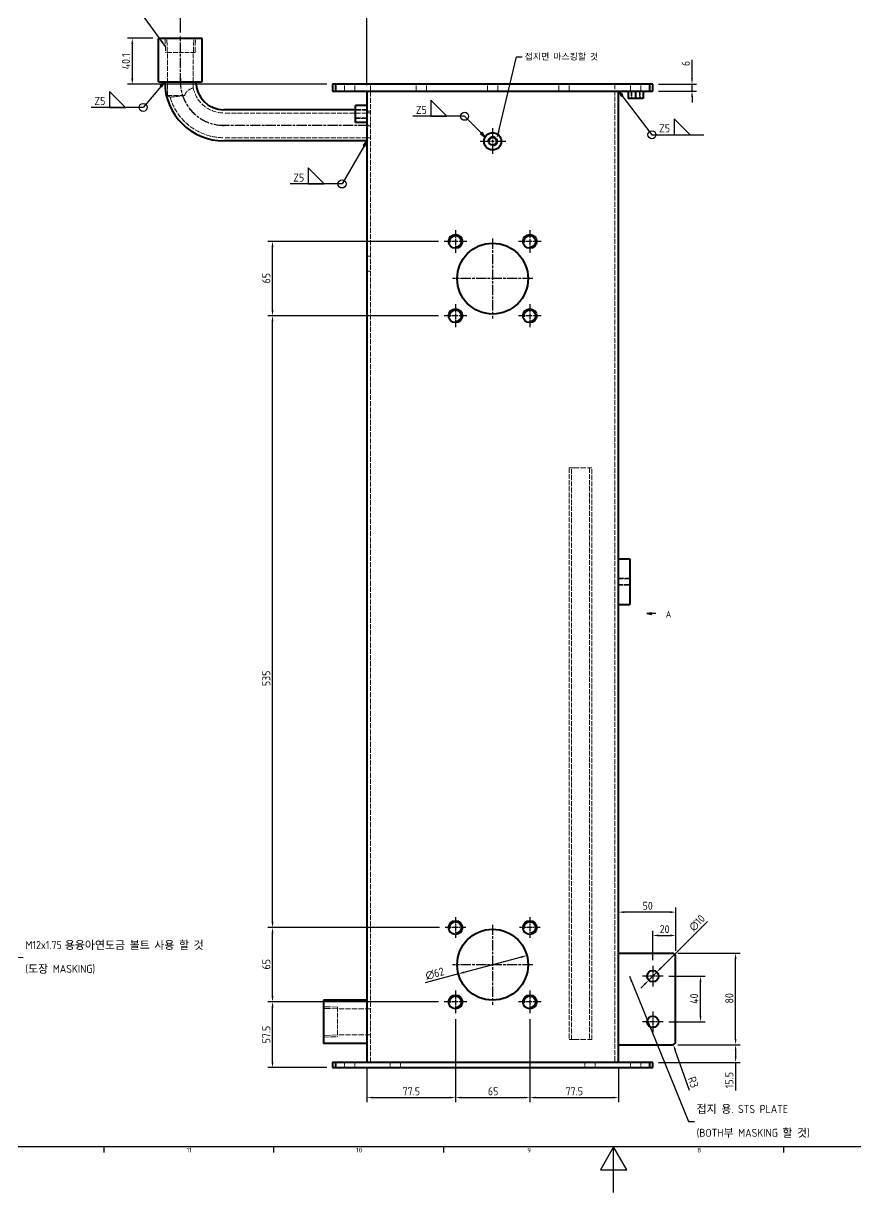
# Model space of a CAD drawing. Header units: millimetres. Extents: x 0 to 2378, y 0 to 1682.
# Drawn here: x 673 to 1401, y 0 to 1022 of the extents above; entities that cross this region are included whole.
import ezdxf

# ---------------------------------------------------------------- set-up
doc = ezdxf.new("R2010")
doc.units = ezdxf.units.MM
doc.header["$LTSCALE"] = 2
doc.linetypes.add('CHAIN', pattern=[0.3543, 0.2362, -0.0295, 0.0591, -0.0295])
doc.linetypes.add('DASHED', pattern=[0.2067, 0.1654, -0.0413])
doc.layers.get('0').update_dxf_attribs({"color": 3, "lineweight": 25})
for name, color, linetype, lineweight in [('가려진 것(ISO)', 2, 'DASHED', 18), ('가시적인 것(ISO)', 3, 'Continuous', 40), ('가시적인 좁은 것(ISO)', 3, 'Continuous', 35), ('경계(ISO)', 7, 'Continuous', 25), ('기호(ISO)', 5, 'Continuous', 25), ('단면선(ISO)', 7, 'CHAIN', 25), ('중심 표식(ISO)', 1, 'Continuous', 25), ('중심선(ISO)', 1, 'Continuous', 25), ('치수(ISO)', 2, 'Continuous', 25)]:
    doc.layers.add(name, color=color, linetype=linetype, lineweight=lineweight)
doc.styles.add('문자 텍스트_M2B', font='isocp.shx')
doc.styles.add('문자 텍스트_PSTEK_POSCO', font='isocp.shx')
doc.styles.add('치수 텍스트_PSTEK_POSCO', font='isocp.shx')
doc.dimstyles.new('치수_PSTEK_POSCO', dxfattribs={"dimscale": 2, "dimtxt": 3.5, "dimasz": 2.5, "dimexe": 2, "dimexo": 2.5, "dimgap": 1, "dimtad": 1, "dimrnd": 1e-08, "dimdsep": 46, "dimtxsty": '치수 텍스트_PSTEK_POSCO', "dimcen": 0.09, "dimdle": 10, "dimclrd": 7, "dimclre": 7, "dimclrt": 2, "dimadec": 1, "dimazin": 2, "dimtfac": 1, "dimtmove": 0, "dimatfit": 3, "dimfxl": 0, "dimtolj": 1, "dimlwd": -1, "dimlwe": -1, "dimarcsym": 0})
doc.dimstyles.new('치수_PSTEK_POSCO$7', dxfattribs={"dimscale": 2, "dimtxt": 3.5, "dimasz": 2.5, "dimexe": 2, "dimexo": 2.5, "dimgap": 1, "dimtad": 1, "dimrnd": 1e-08, "dimdsep": 46, "dimtxsty": '치수 텍스트_PSTEK_POSCO', "dimcen": 0.09, "dimdle": 10, "dimclrd": 7, "dimclre": 7, "dimclrt": 2, "dimadec": 1, "dimazin": 2, "dimtfac": 1, "dimtmove": 0, "dimatfit": 3, "dimfxl": 0, "dimtolj": 1, "dimlwd": -1, "dimlwe": -1, "dimarcsym": 0})

# ---------------------------------------------------------------- blocks, each defined once
blk = doc.blocks.new('경계 Default Border')
at = {"layer": '경계(ISO)'}
for p, q in [((371.56, 20), (371.56, 17.6)), ((445.88, 20), (445.88, 17.6)), ((520.19, 20), (520.19, 17.6)), ((668.81, 20), (668.81, 17.6))]:
    blk.add_line(p, q, dxfattribs=at)
at = {"layer": '경계(ISO)', "flags": 128}
for points in [[(20, 20), (20, 821), (1169, 821), (1169, 20), (20, 20)], [(594.5, 0), (594.5, 20), (588.73, 10), (600.27, 10), (594.5, 20)]]:
    blk.add_lwpolyline(points, dxfattribs=at)
at = {"layer": '경계(ISO)', "color": 2, "char_height": 2, "attachment_point": 7, "style": '문자 텍스트_PSTEK_POSCO'}
for s, insert in [('11', (407.82, 17.6)), ('10', (481.91, 17.58)), ('9', (556.77, 17.58)), ('8', (631.09, 17.58))]:
    blk.add_mtext(s, dxfattribs=dict(at, insert=insert))
blk = doc.blocks.new('2dTransSection0')
at = {"layer": '단면선(ISO)', "linetype": 'Continuous'}
for p, q in [((611.02, 253.57), (609.02, 253.17)), ((611.02, 253.17), (609.02, 253.17)), ((609.02, 253.17), (611.02, 252.77)), ((611.02, 252.77), (611.02, 253.57)), ((613.02, 253.17), (611.02, 253.17))]:
    blk.add_line(p, q, dxfattribs=at)
at = {"layer": '단면선(ISO)', "linetype": 'Continuous', "flags": 128}
blk.add_lwpolyline([(611.02, 253.57), (609.02, 253.17), (611.02, 252.77), (611.02, 253.57)], dxfattribs=at)
at = {"layer": '단면선(ISO)'}
blk.add_solid([(611.02, 253.57), (609.02, 253.17), (611.02, 252.77), (611.02, 253.57)], dxfattribs=at)
at = {"layer": '단면선(ISO)', "insert": (617.3, 251.31), "char_height": 3, "attachment_point": 7, "style": '문자 텍스트_M2B'}
blk.add_mtext('A', dxfattribs=at)
blk = doc.blocks.new('*D37')
at = {"layer": 'Defpoints', "color": 0, "transparency": 16777216}
for p in [(973.3, 1051.8), (810.2, 1009.4), (973.3, 963.3)]:
    blk.add_point(p, dxfattribs=at)
at = {"layer": '치수(ISO)', "color": 7, "transparency": 16777216}
for p, q in [((810.2, 1014.4), (810.2, 1055.8)), ((973.3, 968.3), (973.3, 1055.8)), ((815.2, 1051.8), (968.3, 1051.8))]:
    blk.add_line(p, q, dxfattribs=at)
for points in [[(815.2, 1052.6), (815.2, 1050.9), (810.2, 1051.8)], [(968.3, 1052.6), (968.3, 1050.9), (973.3, 1051.8)]]:
    blk.add_solid(points, dxfattribs=at)
at = {"layer": '치수(ISO)', "color": 2, "transparency": 16777216, "insert": (883.3, 1057.3), "char_height": 7, "attachment_point": 4, "style": '치수 텍스트_PSTEK_POSCO'}
blk.add_mtext('\\A1;163.1', dxfattribs=at)
blk = doc.blocks.new('*D38')
at = {"layer": 'Defpoints', "color": 0, "transparency": 16777216}
for p in [(791.2, 1009.4), (768.1, 969.3), (943.3, 969.3)]:
    blk.add_point(p, dxfattribs=at)
at = {"layer": '치수(ISO)', "color": 7, "transparency": 16777216}
for p, q in [((786.2, 1009.4), (764.1, 1009.4)), ((768.1, 1004.4), (768.1, 974.3)), ((938.3, 969.3), (764.1, 969.3))]:
    blk.add_line(p, q, dxfattribs=at)
for points in [[(767.3, 1004.4), (769, 1004.4), (768.1, 1009.4)], [(767.3, 974.3), (769, 974.3), (768.1, 969.3)]]:
    blk.add_solid(points, dxfattribs=at)
at = {"layer": '치수(ISO)', "color": 2, "transparency": 16777216, "insert": (762.6, 982.3), "char_height": 7, "attachment_point": 4, "rotation": 90, "style": '치수 텍스트_PSTEK_POSCO'}
blk.add_mtext('\\A1;40.1', dxfattribs=at)
blk = doc.blocks.new('*D50')
at = {"layer": 'Defpoints', "color": 0, "transparency": 16777216}
for p in [(890.8, 166.8), (1040.8, 166.8), (943.3, 109.3)]:
    blk.add_point(p, dxfattribs=at)
at = {"layer": '치수(ISO)', "color": 7, "transparency": 16777216}
for p, q in [((1035.8, 166.8), (886.8, 166.8)), ((890.8, 114.3), (890.8, 161.8)), ((938.3, 109.3), (886.8, 109.3))]:
    blk.add_line(p, q, dxfattribs=at)
for points in [[(889.9, 161.8), (891.6, 161.8), (890.8, 166.8)], [(889.9, 114.3), (891.6, 114.3), (890.8, 109.3)]]:
    blk.add_solid(points, dxfattribs=at)
at = {"layer": '치수(ISO)', "color": 2, "transparency": 16777216, "insert": (885.3, 130.5), "char_height": 7, "attachment_point": 4, "rotation": 90, "style": '치수 텍스트_PSTEK_POSCO'}
blk.add_mtext('\\A1;57.5', dxfattribs=at)
blk = doc.blocks.new('*D51')
at = {"layer": 'Defpoints', "color": 0, "transparency": 16777216}
for p in [(890.8, 231.8), (1041.8, 231.8), (1040.8, 166.8)]:
    blk.add_point(p, dxfattribs=at)
at = {"layer": '치수(ISO)', "color": 7, "transparency": 16777216}
for p, q in [((1036.8, 231.8), (886.8, 231.8)), ((890.8, 171.8), (890.8, 226.8)), ((1035.8, 166.8), (886.8, 166.8))]:
    blk.add_line(p, q, dxfattribs=at)
for points in [[(889.9, 226.8), (891.6, 226.8), (890.8, 231.8)], [(889.9, 171.8), (891.6, 171.8), (890.8, 166.8)]]:
    blk.add_solid(points, dxfattribs=at)
at = {"layer": '치수(ISO)', "color": 2, "transparency": 16777216, "insert": (885.3, 195.1), "char_height": 7, "attachment_point": 4, "rotation": 90, "style": '치수 텍스트_PSTEK_POSCO'}
blk.add_mtext('\\A1;65', dxfattribs=at)
blk = doc.blocks.new('*D52')
at = {"layer": 'Defpoints', "color": 0, "transparency": 16777216}
for p in [(890.8, 766.8), (1040.8, 766.8), (1041.8, 231.8)]:
    blk.add_point(p, dxfattribs=at)
at = {"layer": '치수(ISO)', "color": 7, "transparency": 16777216}
for p, q in [((1035.8, 766.8), (886.8, 766.8)), ((890.8, 236.8), (890.8, 761.8)), ((1036.8, 231.8), (886.8, 231.8))]:
    blk.add_line(p, q, dxfattribs=at)
for points in [[(889.9, 761.8), (891.6, 761.8), (890.8, 766.8)], [(889.9, 236.8), (891.6, 236.8), (890.8, 231.8)]]:
    blk.add_solid(points, dxfattribs=at)
at = {"layer": '치수(ISO)', "color": 2, "transparency": 16777216, "insert": (885.3, 442.9), "char_height": 7, "attachment_point": 4, "rotation": 90, "style": '치수 텍스트_PSTEK_POSCO'}
blk.add_mtext('\\A1;535', dxfattribs=at)
blk = doc.blocks.new('*D53')
at = {"layer": 'Defpoints', "color": 0, "transparency": 16777216}
for p in [(890.8, 831.8), (1040.8, 831.8), (1040.8, 766.8)]:
    blk.add_point(p, dxfattribs=at)
at = {"layer": '치수(ISO)', "color": 7, "transparency": 16777216}
for p, q in [((1035.8, 831.8), (886.8, 831.8)), ((890.8, 771.8), (890.8, 826.8)), ((1035.8, 766.8), (886.8, 766.8))]:
    blk.add_line(p, q, dxfattribs=at)
for points in [[(889.9, 826.8), (891.6, 826.8), (890.8, 831.8)], [(889.9, 771.8), (891.6, 771.8), (890.8, 766.8)]]:
    blk.add_solid(points, dxfattribs=at)
at = {"layer": '치수(ISO)', "color": 2, "transparency": 16777216, "insert": (885.3, 795.1), "char_height": 7, "attachment_point": 4, "rotation": 90, "style": '치수 텍스트_PSTEK_POSCO'}
blk.add_mtext('\\A1;65', dxfattribs=at)
blk = doc.blocks.new('*D54')
at = {"layer": 'Defpoints', "color": 0, "transparency": 16777216}
for p in [(1050.8, 156.8), (1115.8, 156.8), (1115.8, 83.1)]:
    blk.add_point(p, dxfattribs=at)
at = {"layer": '치수(ISO)', "color": 7, "transparency": 16777216}
for p, q in [((1050.8, 151.8), (1050.8, 79.1)), ((1115.8, 151.8), (1115.8, 79.1)), ((1055.8, 83.1), (1110.8, 83.1))]:
    blk.add_line(p, q, dxfattribs=at)
for points in [[(1055.8, 83.9), (1055.8, 82.3), (1050.8, 83.1)], [(1110.8, 83.9), (1110.8, 82.3), (1115.8, 83.1)]]:
    blk.add_solid(points, dxfattribs=at)
at = {"layer": '치수(ISO)', "color": 2, "transparency": 16777216, "insert": (1079.1, 88.6), "char_height": 7, "attachment_point": 4, "style": '치수 텍스트_PSTEK_POSCO'}
blk.add_mtext('\\A1;65', dxfattribs=at)
blk = doc.blocks.new('*D55')
at = {"layer": 'Defpoints', "color": 0, "transparency": 16777216}
for p in [(1050.8, 156.8), (973.3, 113.8), (1050.8, 83.1)]:
    blk.add_point(p, dxfattribs=at)
at = {"layer": '치수(ISO)', "color": 7, "transparency": 16777216}
for p, q in [((1050.8, 151.8), (1050.8, 79.1)), ((973.3, 108.8), (973.3, 79.1)), ((978.3, 83.1), (1045.8, 83.1))]:
    blk.add_line(p, q, dxfattribs=at)
for points in [[(978.3, 83.9), (978.3, 82.3), (973.3, 83.1)], [(1045.8, 83.9), (1045.8, 82.3), (1050.8, 83.1)]]:
    blk.add_solid(points, dxfattribs=at)
at = {"layer": '치수(ISO)', "color": 2, "transparency": 16777216, "insert": (1004.5, 88.6), "char_height": 7, "attachment_point": 4, "style": '치수 텍스트_PSTEK_POSCO'}
blk.add_mtext('\\A1;77.5', dxfattribs=at)
blk = doc.blocks.new('*D56')
at = {"layer": 'Defpoints', "color": 0, "transparency": 16777216}
for p in [(1115.8, 156.8), (1193.3, 113.8), (1193.3, 83.1)]:
    blk.add_point(p, dxfattribs=at)
at = {"layer": '치수(ISO)', "color": 7, "transparency": 16777216}
for p, q in [((1115.8, 151.8), (1115.8, 79.1)), ((1193.3, 108.8), (1193.3, 79.1)), ((1120.8, 83.1), (1188.3, 83.1))]:
    blk.add_line(p, q, dxfattribs=at)
for points in [[(1120.8, 83.9), (1120.8, 82.3), (1115.8, 83.1)], [(1188.3, 83.9), (1188.3, 82.3), (1193.3, 83.1)]]:
    blk.add_solid(points, dxfattribs=at)
at = {"layer": '치수(ISO)', "color": 2, "transparency": 16777216, "insert": (1147, 88.6), "char_height": 7, "attachment_point": 4, "style": '치수 텍스트_PSTEK_POSCO'}
blk.add_mtext('\\A1;77.5', dxfattribs=at)
blk = doc.blocks.new('*D57')
at = {"layer": 'Defpoints', "color": 0, "transparency": 16777216}
for p in [(1113.2, 207.3), (1053.3, 191.3)]:
    blk.add_point(p, dxfattribs=at)
at = {"layer": '치수(ISO)', "color": 7, "transparency": 16777216}
for p, q in [((1108.4, 206), (1058.2, 192.6)), ((1053.3, 191.3), (1024.2, 183.5))]:
    blk.add_line(p, q, dxfattribs=at)
for points in [[(1108.2, 206.8), (1108.6, 205.2), (1113.2, 207.3)], [(1057.9, 193.4), (1058.4, 191.8), (1053.3, 191.3)]]:
    blk.add_solid(points, dxfattribs=at)
at = {"layer": '치수(ISO)', "color": 2, "transparency": 16777216, "insert": (1024.7, 189.3), "char_height": 7, "attachment_point": 4, "rotation": 15, "style": '치수 텍스트_PSTEK_POSCO'}
blk.add_mtext('\\A1;∅62', dxfattribs=at)
blk = doc.blocks.new('*D58')
at = {"layer": 'Defpoints', "color": 0, "transparency": 16777216}
for p in [(1240.3, 209.3), (1295.7, 209.3), (1240.3, 129.3)]:
    blk.add_point(p, dxfattribs=at)
at = {"layer": '치수(ISO)', "color": 7, "transparency": 16777216}
for p, q in [((1245.3, 209.3), (1299.7, 209.3)), ((1295.7, 134.3), (1295.7, 204.3)), ((1245.3, 129.3), (1299.7, 129.3))]:
    blk.add_line(p, q, dxfattribs=at)
for points in [[(1294.9, 204.3), (1296.5, 204.3), (1295.7, 209.3)], [(1294.9, 134.3), (1296.5, 134.3), (1295.7, 129.3)]]:
    blk.add_solid(points, dxfattribs=at)
at = {"layer": '치수(ISO)', "color": 2, "transparency": 16777216, "insert": (1290.2, 165.4), "char_height": 7, "attachment_point": 4, "rotation": 90, "style": '치수 텍스트_PSTEK_POSCO'}
blk.add_mtext('\\A1;80', dxfattribs=at)
blk = doc.blocks.new('*D59')
at = {"layer": 'Defpoints', "color": 0, "transparency": 16777216}
for p in [(1232.3, 189.3), (1265, 189.3), (1232.3, 149.3)]:
    blk.add_point(p, dxfattribs=at)
at = {"layer": '치수(ISO)', "color": 7, "transparency": 16777216}
for p, q in [((1237.3, 189.3), (1269, 189.3)), ((1265, 154.3), (1265, 184.3)), ((1237.3, 149.3), (1269, 149.3))]:
    blk.add_line(p, q, dxfattribs=at)
for points in [[(1264.2, 184.3), (1265.8, 184.3), (1265, 189.3)], [(1264.2, 154.3), (1265.8, 154.3), (1265, 149.3)]]:
    blk.add_solid(points, dxfattribs=at)
at = {"layer": '치수(ISO)', "color": 2, "transparency": 16777216, "insert": (1259.5, 165.1), "char_height": 7, "attachment_point": 4, "rotation": 90, "style": '치수 텍스트_PSTEK_POSCO'}
blk.add_mtext('\\A1;40', dxfattribs=at)
blk = doc.blocks.new('*D60')
at = {"layer": 'Defpoints', "color": 0, "transparency": 16777216}
for p in [(1243.3, 224.9), (1243.3, 206.3), (1223.3, 198.3)]:
    blk.add_point(p, dxfattribs=at)
at = {"layer": '치수(ISO)', "color": 7, "transparency": 16777216}
for p, q in [((1223.3, 203.3), (1223.3, 228.9)), ((1243.3, 211.3), (1243.3, 228.9)), ((1228.3, 224.9), (1238.3, 224.9))]:
    blk.add_line(p, q, dxfattribs=at)
for points in [[(1228.3, 225.7), (1228.3, 224), (1223.3, 224.9)], [(1238.3, 225.7), (1238.3, 224), (1243.3, 224.9)]]:
    blk.add_solid(points, dxfattribs=at)
at = {"layer": '치수(ISO)', "color": 2, "transparency": 16777216, "insert": (1229.3, 230.4), "char_height": 7, "attachment_point": 4, "style": '치수 텍스트_PSTEK_POSCO'}
blk.add_mtext('\\A1;20', dxfattribs=at)
blk = doc.blocks.new('*D61')
at = {"layer": 'Defpoints', "color": 0, "transparency": 16777216}
for p in [(1193.3, 262.8), (1193.3, 245.3), (1243.3, 206.3)]:
    blk.add_point(p, dxfattribs=at)
at = {"layer": '치수(ISO)', "color": 7, "transparency": 16777216}
for p, q in [((1243.3, 211.3), (1243.3, 249.3)), ((1238.3, 245.3), (1198.3, 245.3))]:
    blk.add_line(p, q, dxfattribs=at)
for points in [[(1198.3, 246.1), (1198.3, 244.4), (1193.3, 245.3)], [(1238.3, 246.1), (1238.3, 244.4), (1243.3, 245.3)]]:
    blk.add_solid(points, dxfattribs=at)
at = {"layer": '치수(ISO)', "color": 2, "transparency": 16777216, "insert": (1214.4, 250.8), "char_height": 7, "attachment_point": 4, "style": '치수 텍스트_PSTEK_POSCO'}
blk.add_mtext('\\A1;50', dxfattribs=at)
blk = doc.blocks.new('*D62')
at = {"layer": 'Defpoints', "color": 0, "transparency": 16777216}
for p in [(1219.7, 185.7), (1226.8, 192.8)]:
    blk.add_point(p, dxfattribs=at)
at = {"layer": '치수(ISO)', "color": 7, "transparency": 16777216}
for p, q in [((1230.3, 196.4), (1271, 237)), ((1219.7, 185.7), (1226.8, 192.8)), ((1216.2, 182.2), (1212.7, 178.7))]:
    blk.add_line(p, q, dxfattribs=at)
for points in [[(1229.7, 196.9), (1230.9, 195.8), (1226.8, 192.8)], [(1215.6, 182.8), (1216.8, 181.6), (1219.7, 185.7)]]:
    blk.add_solid(points, dxfattribs=at)
at = {"layer": '치수(ISO)', "color": 2, "transparency": 16777216, "insert": (1256.7, 230.5), "char_height": 7, "attachment_point": 4, "rotation": 45, "style": '치수 텍스트_PSTEK_POSCO'}
blk.add_mtext('\\A1;∅10', dxfattribs=at)
blk = doc.blocks.new('*D63')
at = {"layer": 'Defpoints', "color": 0, "transparency": 16777216}
for p in [(1240.3, 132.3), (1241.3, 129.5)]:
    blk.add_point(p, dxfattribs=at)
at = {"layer": '치수(ISO)', "color": 7, "transparency": 16777216}
blk.add_line((1255.4, 89.2), (1242.9, 124.7), dxfattribs=at)
blk.add_solid([(1243.7, 125), (1242.1, 124.5), (1241.3, 129.5)], dxfattribs=at)
at = {"layer": '치수(ISO)', "color": 2, "transparency": 16777216, "insert": (1257.1, 101.1), "char_height": 7, "attachment_point": 4, "rotation": 289.3926, "style": '치수 텍스트_PSTEK_POSCO'}
blk.add_mtext('\\A1;R3', dxfattribs=at)
blk = doc.blocks.new('*D64')
at = {"layer": 'Defpoints', "color": 0, "transparency": 16777216}
for p in [(1240.3, 129.3), (1295.7, 129.3), (1223.3, 113.8)]:
    blk.add_point(p, dxfattribs=at)
at = {"layer": '치수(ISO)', "color": 7, "transparency": 16777216}
for p, q in [((1245.3, 129.3), (1299.7, 129.3)), ((1295.7, 124.3), (1295.7, 118.8)), ((1228.3, 113.8), (1299.7, 113.8)), ((1295.7, 113.8), (1295.7, 89.3))]:
    blk.add_line(p, q, dxfattribs=at)
for points in [[(1294.9, 124.3), (1296.5, 124.3), (1295.7, 129.3)], [(1294.9, 118.8), (1296.5, 118.8), (1295.7, 113.8)]]:
    blk.add_solid(points, dxfattribs=at)
at = {"layer": '치수(ISO)', "color": 2, "transparency": 16777216, "insert": (1290.2, 91.3), "char_height": 7, "attachment_point": 4, "rotation": 90, "style": '치수 텍스트_PSTEK_POSCO'}
blk.add_mtext('\\A1;15.5', dxfattribs=at)
blk = doc.blocks.new('*D83')
at = {"layer": 'Defpoints', "color": 0, "transparency": 16777216}
for p in [(1223.3, 969.3), (1223.3, 963.3), (1257.6, 969.3)]:
    blk.add_point(p, dxfattribs=at)
at = {"layer": '치수(ISO)', "color": 7, "transparency": 16777216}
for p, q in [((1257.6, 974.3), (1257.6, 990.7)), ((1228.3, 969.3), (1261.6, 969.3)), ((1228.3, 963.3), (1261.6, 963.3)), ((1257.6, 963.3), (1257.6, 969.3)), ((1257.6, 958.3), (1257.6, 953.3))]:
    blk.add_line(p, q, dxfattribs=at)
for points in [[(1256.8, 974.3), (1258.4, 974.3), (1257.6, 969.3)], [(1256.8, 958.3), (1258.4, 958.3), (1257.6, 963.3)]]:
    blk.add_solid(points, dxfattribs=at)
at = {"layer": '치수(ISO)', "color": 2, "transparency": 16777216, "insert": (1252.1, 985.1), "char_height": 7, "attachment_point": 4, "rotation": 90, "style": '치수 텍스트_PSTEK_POSCO'}
blk.add_mtext('\\A1;6', dxfattribs=at)

msp = doc.modelspace()

# ---------------------------------------------------------------- linework, layer by layer
at = {"layer": '가려진 것(ISO)', "ltscale": 14.811291}
for p, q in [((796.8825, 1009.3854), (797.265, 997.1454)), ((798.7171, 997.1454), (798.3346, 1009.3854)), ((821.6181, 997.1454), (822.0006, 1009.3854)), ((823.0702, 997.1454), (823.4527, 1009.3854)), ((947.5076, 162.188), (935.2676, 162.5705)), ((947.5076, 160.7359), (935.2676, 161.1184)), ((947.5076, 137.8349), (935.2676, 137.4524)), ((935.2676, 136.0002), (947.5076, 136.3827))]:
    msp.add_line(p, q, dxfattribs=at)
at = {"layer": '가려진 것(ISO)', "ltscale": 12.256541}
for p, q in [((823.0702, 997.1454), (797.265, 997.1454)), ((947.5076, 162.188), (947.5076, 136.3827))]:
    msp.add_line(p, q, dxfattribs=at)
at = {"layer": '가려진 것(ISO)', "ltscale": 13.048587}
msp.add_line((798.8521, 959.3854), (798.8521, 997.1454), dxfattribs=at)
at = {"layer": '가려진 것(ISO)', "ltscale": 12.514194}
msp.add_line((821.4831, 966.1052), (821.4831, 997.1454), dxfattribs=at)
at = {"layer": '가려진 것(ISO)', "ltscale": 5.71399}
for p, q in [((953.7676, 963.2854), (953.7676, 969.2854)), ((962.7676, 963.2854), (962.7676, 969.2854)), ((1016.2676, 963.2854), (1016.2676, 969.2854)), ((1025.2676, 963.2854), (1025.2676, 969.2854)), ((1078.7676, 963.2854), (1078.7676, 969.2854)), ((1087.7676, 963.2854), (1087.7676, 969.2854)), ((1141.2676, 963.2854), (1141.2676, 969.2854)), ((1150.2676, 963.2854), (1150.2676, 969.2854)), ((1203.7676, 963.2854), (1203.7676, 969.2854)), ((1212.7676, 963.2854), (1212.7676, 969.2854))]:
    msp.add_line(p, q, dxfattribs=at)
at = {"layer": '가려진 것(ISO)', "ltscale": 13.097622}
for p, q in [((976.4676, 113.7854), (976.4676, 969.2854)), ((1190.0676, 969.2854), (1190.0676, 113.7854))]:
    msp.add_line(p, q, dxfattribs=at)
at = {"layer": '가려진 것(ISO)', "ltscale": 6.190164}
for p, q in [((1204.2676, 963.2854), (1204.2676, 956.7854)), ((1204.9441, 963.2854), (1204.9441, 956.7854)), ((1211.5911, 963.2854), (1211.5911, 956.7854)), ((1212.2676, 956.7854), (1212.2676, 963.2854))]:
    msp.add_line(p, q, dxfattribs=at)
at = {"layer": '가려진 것(ISO)', "ltscale": 13.10194}
msp.add_line((813.9824, 959.3854), (798.8521, 959.3854), dxfattribs=at)
at = {"layer": '가려진 것(ISO)', "ltscale": 2.665491}
msp.add_line((801.2513, 957.9438), (798.8521, 959.3854), dxfattribs=at)
at = {"layer": '가려진 것(ISO)', "ltscale": 13.146547}
for p, q in [((973.2676, 944.0854), (848.2676, 944.0854)), ((973.2676, 922.4854), (848.2676, 922.4854))]:
    msp.add_line(p, q, dxfattribs=at)
at = {"layer": '가려진 것(ISO)', "ltscale": 12.094824}
for p, q in [((973.2676, 947.2854), (963.2676, 947.2854)), ((973.2676, 946.8854), (963.2676, 946.8854)), ((973.2676, 946.6089), (963.2676, 946.6089)), ((973.2676, 939.9619), (963.2676, 939.9619)), ((963.2676, 939.2854), (973.2676, 939.2854)), ((1203.2676, 537.2854), (1193.2676, 537.2854)), ((1193.2676, 536.7439), (1203.2676, 536.7439)), ((1193.2676, 531.8269), (1203.2676, 531.8269)), ((1193.2676, 531.2854), (1203.2676, 531.2854))]:
    msp.add_line(p, q, dxfattribs=at)
at = {"layer": '가려진 것(ISO)', "ltscale": 3.047415}
for p, q in [((976.4676, 945.7854), (973.2676, 945.7854)), ((976.4676, 944.2854), (973.2676, 944.2854)), ((976.4676, 932.7854), (973.2676, 932.7854)), ((976.4676, 922.2854), (973.2676, 922.2854)), ((976.4676, 818.7854), (973.2676, 818.7854)), ((976.4676, 805.7854), (973.2676, 805.7854))]:
    msp.add_line(p, q, dxfattribs=at)
at = {"layer": '가려진 것(ISO)', "ltscale": 13.005186}
for p, q in [((1150.0676, 633.7854), (1150.0676, 133.7854)), ((1152.0676, 133.7854), (1152.0676, 633.7854)), ((1168.0676, 633.7854), (1168.0676, 133.7854)), ((1170.0676, 133.7854), (1170.0676, 633.7854))]:
    msp.add_line(p, q, dxfattribs=at)
at = {"layer": '가려진 것(ISO)', "ltscale": 1.904597}
for p, q in [((1152.0676, 633.7854), (1150.0676, 633.7854)), ((1170.0676, 633.7854), (1168.0676, 633.7854)), ((1150.0676, 133.7854), (1152.0676, 133.7854)), ((1168.0676, 133.7854), (1170.0676, 133.7854))]:
    msp.add_line(p, q, dxfattribs=at)
at = {"layer": '가려진 것(ISO)', "ltscale": 2.991791}
for p, q in [((1152.0676, 633.7854), (1154.0676, 633.7854)), ((1166.0676, 633.7854), (1168.0676, 633.7854)), ((1152.0676, 133.7854), (1154.0676, 133.7854)), ((1166.0676, 133.7854), (1168.0676, 133.7854))]:
    msp.add_line(p, q, dxfattribs=at)
at = {"layer": '가려진 것(ISO)', "ltscale": 14.513788}
for p, q in [((1154.0676, 633.7854), (1166.0676, 633.7854)), ((1154.0676, 133.7854), (1166.0676, 133.7854))]:
    msp.add_line(p, q, dxfattribs=at)
at = {"layer": '가려진 것(ISO)', "ltscale": 14.010643}
for p, q in [((976.4676, 160.6009), (947.5076, 160.6009)), ((976.4676, 137.9699), (947.5076, 137.9699))]:
    msp.add_line(p, q, dxfattribs=at)
at = {"layer": '가려진 것(ISO)', "ltscale": 4.285467}
for p, q in [((953.7676, 109.2854), (953.7676, 113.7854)), ((962.7676, 109.2854), (962.7676, 113.7854)), ((993.7676, 109.2854), (993.7676, 113.7854)), ((1002.7676, 109.2854), (1002.7676, 113.7854)), ((1163.7676, 109.2854), (1163.7676, 113.7854)), ((1172.7676, 109.2854), (1172.7676, 113.7854)), ((1203.7676, 109.2854), (1203.7676, 113.7854)), ((1212.7676, 109.2854), (1212.7676, 113.7854))]:
    msp.add_line(p, q, dxfattribs=at)
at = {"layer": '가려진 것(ISO)', "ltscale": 12.9826}
msp.add_arc((848.2676, 971.3854), 27.3, 191.1520937, 270, dxfattribs=at)
at = {"layer": '가려진 것(ISO)', "ltscale": 12.738886}
msp.add_arc((848.2676, 971.3854), 48.9, 195.954793, 270, dxfattribs=at)
at = {"layer": '가려진 것(ISO)', "ltscale": 13.375068}
msp.add_open_spline([(813.9824, 959.3854), (814.1966, 960.1666), (814.5003, 960.9018), (815.3287, 962.2661), (815.8304, 962.8483), (817.1279, 964.0246), (817.9434, 964.5332), (819.4139, 965.3043), (820.0631, 965.574), (821.089, 965.9734), (821.4025, 966.0774), (821.4786, 966.1036), (821.4831, 966.1052), (821.4831, 966.1053)], degree=3, knots=[-3.238846687, -3.238846687, -3.238846687, -3.238846687, -2.976344386, -2.976344386, -2.708612742, -2.708612742, -2.345052948, -2.345052948, -2.004057463, -2.004057463, -1.634884579, -1.634884579, -1.584610848, -1.584610848, -1.584610848, -1.584610848], dxfattribs=at)
at = {"layer": '가려진 것(ISO)', "ltscale": 11.460668}
msp.add_open_spline([(801.2513, 957.9438), (801.3013, 957.95), (801.3763, 957.9593), (801.8626, 958.0189), (802.2151, 958.0618), (803.3804, 958.2011), (804.3273, 958.3122), (806.604, 958.5718), (807.916, 958.7182), (810.744, 959.0302), (812.2364, 959.1932), (813.7958, 959.3648), (813.8892, 959.3751), (813.9824, 959.3854)], degree=3, knots=[0, 0, 0, 0, 0.283940848, 0.283940848, 0.55997662, 0.55997662, 0.988754719, 0.988754719, 1.424894468, 1.424894468, 1.870975131, 1.870975131, 1.899473709, 1.899473709, 1.899473709, 1.899473709], dxfattribs=at)
at = {"layer": '가시적인 것(ISO)'}
for p, q in [((829.1676, 1009.3854), (791.1676, 1009.3854)), ((791.1676, 971.3854), (791.1676, 1009.3854)), ((829.1676, 971.3854), (829.1676, 1009.3854)), ((791.1676, 971.3854), (829.1676, 971.3854)), ((943.2676, 969.2854), (943.2676, 963.2854)), ((946.2676, 969.2854), (943.2676, 969.2854)), ((943.2676, 963.2854), (946.2676, 963.2854)), ((946.2676, 963.2854), (946.2676, 969.2854)), ((1220.2676, 969.2854), (946.2676, 969.2854)), ((946.2676, 963.2854), (1220.2676, 963.2854)), ((973.2676, 963.2854), (973.2676, 113.7854)), ((1193.2676, 113.7854), (1193.2676, 963.2854)), ((1201.7676, 963.2854), (1201.7676, 956.7854)), ((1208.2676, 963.2854), (1208.2676, 956.7854)), ((1214.7676, 963.2854), (1214.7676, 956.7854)), ((1223.2676, 969.2854), (1220.2676, 969.2854)), ((1220.2676, 969.2854), (1220.2676, 963.2854)), ((1220.2676, 963.2854), (1223.2676, 963.2854)), ((1223.2676, 963.2854), (1223.2676, 969.2854)), ((1208.2676, 956.7854), (1201.7676, 956.7854)), ((1214.7676, 956.7854), (1208.2676, 956.7854)), ((963.2676, 946.8854), (848.2676, 946.8854)), ((963.2676, 935.7854), (963.2676, 950.7854)), ((973.2676, 950.7854), (963.2676, 950.7854)), ((973.2676, 935.7854), (963.2676, 935.7854)), ((973.2676, 919.6854), (848.2676, 919.6854)), ((1193.2676, 554.2854), (1203.2676, 554.2854)), ((1203.2676, 554.2854), (1203.2676, 514.2854)), ((1193.2676, 514.2854), (1203.2676, 514.2854)), ((1193.2676, 209.2854), (1240.2676, 209.2854)), ((1243.2676, 132.2854), (1243.2676, 206.2854)), ((935.2676, 168.2854), (935.2676, 130.2854)), ((973.2676, 168.2854), (935.2676, 168.2854)), ((973.2676, 130.2854), (935.2676, 130.2854)), ((1193.2676, 129.2854), (1240.2676, 129.2854)), ((946.2676, 113.7854), (943.2676, 113.7854)), ((943.2676, 113.7854), (943.2676, 109.2854)), ((946.2676, 109.2854), (946.2676, 113.7854)), ((1220.2676, 113.7854), (946.2676, 113.7854)), ((1223.2676, 113.7854), (1220.2676, 113.7854)), ((1220.2676, 113.7854), (1220.2676, 109.2854)), ((1223.2676, 109.2854), (1223.2676, 113.7854)), ((943.2676, 109.2854), (946.2676, 109.2854)), ((946.2676, 109.2854), (1220.2676, 109.2854)), ((1220.2676, 109.2854), (1223.2676, 109.2854))]:
    msp.add_line(p, q, dxfattribs=at)
for centre, radius in [((1083.2676, 919.2854), 7.5), ((1083.2676, 919.2854), 3.3235), ((1050.7676, 831.7854), 6), ((1083.2676, 799.2854), 31), ((1115.7676, 831.7854), 6), ((1050.7676, 766.7854), 6), ((1115.7676, 766.7854), 6), ((1050.7676, 231.7854), 6), ((1115.7676, 231.7854), 6), ((1083.2676, 199.2854), 31), ((1223.2676, 189.2854), 5), ((1050.7676, 166.7854), 6), ((1115.7676, 166.7854), 6), ((1223.2676, 149.2854), 5)]:
    msp.add_circle(centre, radius, dxfattribs=at)
for centre, radius, start, end in [((848.2676, 971.3854), 51.7, 180, 270), ((848.2676, 971.3854), 24.5, 180, 270), ((1240.2676, 206.2854), 3, 0, 90), ((1240.2676, 132.2854), 3, 270, 0)]:
    msp.add_arc(centre, radius, start, end, dxfattribs=at)
at = {"layer": '가시적인 좁은 것(ISO)'}
for centre, radius in [((1083.2676, 919.2854), 4), ((1050.7676, 831.7854), 4.95), ((1115.7676, 831.7854), 4.95), ((1050.7676, 766.7854), 4.95), ((1115.7676, 766.7854), 4.95), ((1050.7676, 231.7854), 4.95), ((1115.7676, 231.7854), 4.95), ((1050.7676, 166.7854), 4.95), ((1115.7676, 166.7854), 4.95)]:
    msp.add_arc(centre, radius, 280, 190, dxfattribs=at)
at = {"layer": '기호(ISO)', "color": 7}
for p, q in [((796.5676, 971.3854), (792.5736, 968.2156)), ((793.3368, 967.5694), (796.5676, 971.3854)), ((794.1, 966.9232), (796.5676, 971.3854)), ((793.3368, 967.5694), (777.617, 949.0028)), ((792.5736, 968.2156), (794.1, 966.9232)), ((1196.3101, 959.3176), (1193.2676, 963.2854)), ((1197.1036, 959.9261), (1193.2676, 963.2854)), ((1193.2676, 963.2854), (1195.5165, 958.7091)), ((1195.5165, 958.7091), (1197.1036, 959.9261)), ((1196.3101, 959.3176), (1222.5479, 925.0999)), ((777.617, 949.0028), (732.2448, 949.0028)), ((1058.7221, 941.2016), (1013.3499, 941.2016)), ((1073.2797, 926.6441), (1058.7221, 941.2016)), ((1073.9868, 927.3512), (1072.5726, 925.937)), ((1072.5726, 925.937), (1076.8152, 923.1085)), ((1073.2797, 926.6441), (1076.8152, 923.1085)), ((1076.8152, 923.1085), (1073.9868, 927.3512)), ((1222.5479, 925.0999), (1267.9201, 925.0999)), ((970.7676, 915.3552), (951.5249, 882.0258)), ((973.2676, 919.6854), (969.9016, 915.8552)), ((969.9016, 915.8552), (971.6336, 914.8552)), ((970.7676, 915.3552), (973.2676, 919.6854)), ((971.6336, 914.8552), (973.2676, 919.6854)), ((951.5249, 882.0258), (906.1526, 882.0258))]:
    msp.add_line(p, q, dxfattribs=at)
at = {"layer": '기호(ISO)'}
for p, q in [((762.117, 949.0028), (748.117, 963.0028)), ((748.117, 963.0028), (748.117, 949.0028)), ((1043.2221, 941.2016), (1029.2221, 955.2016)), ((1029.2221, 955.2016), (1029.2221, 941.2016)), ((748.117, 949.0028), (762.117, 949.0028)), ((1029.2221, 941.2016), (1043.2221, 941.2016)), ((1255.9201, 925.0999), (1241.9201, 939.0999)), ((1241.9201, 939.0999), (1241.9201, 925.0999)), ((1241.9201, 925.0999), (1255.9201, 925.0999)), ((936.0249, 882.0258), (922.0249, 896.0258)), ((922.0249, 896.0258), (922.0249, 882.0258)), ((922.0249, 882.0258), (936.0249, 882.0258))]:
    msp.add_line(p, q, dxfattribs=at)
at = {"layer": '기호(ISO)', "color": 7, "flags": 128}
for points in [[(794.1, 966.9232), (796.5676, 971.3853), (792.5735, 968.2156), (794.1, 966.9232)], [(1197.1037, 959.9261), (1193.2676, 963.2854), (1195.5165, 958.7091), (1197.1037, 959.9261)], [(1072.5726, 925.937), (1076.8152, 923.1085), (1073.9868, 927.3512), (1072.5726, 925.937)], [(971.6336, 914.8553), (973.2676, 919.6854), (969.9016, 915.8553), (971.6336, 914.8553)]]:
    msp.add_lwpolyline(points, dxfattribs=at)
at = {"layer": '기호(ISO)'}
for centre in [(777.617, 949.0028), (1058.7221, 941.2016), (1222.5479, 925.0999), (951.5249, 882.0258)]:
    msp.add_circle(centre, 3.5, dxfattribs=at)
at = {"layer": '기호(ISO)', "color": 7}
for points in [[(794.1, 966.9232), (796.5676, 971.3853), (792.5735, 968.2156), (794.1, 966.9232)], [(1197.1037, 959.9261), (1193.2676, 963.2854), (1195.5165, 958.7091), (1197.1037, 959.9261)], [(1072.5726, 925.937), (1076.8152, 923.1085), (1073.9868, 927.3512), (1072.5726, 925.937)], [(971.6336, 914.8553), (973.2676, 919.6854), (969.9016, 915.8553), (971.6336, 914.8553)]]:
    msp.add_solid(points, dxfattribs=at)
at = {"layer": '중심 표식(ISO)', "linetype": 'CHAIN', "ltscale": 19.051651}
for p, q in [((1083.2676, 930.7854), (1083.2676, 907.7854)), ((1094.7676, 919.2854), (1071.7676, 919.2854)), ((1083.2676, 834.2854), (1083.2676, 764.2854)), ((1118.2676, 799.2854), (1048.2676, 799.2854)), ((1083.2676, 234.2854), (1083.2676, 164.2854)), ((1118.2676, 199.2854), (1048.2676, 199.2854))]:
    msp.add_line(p, q, dxfattribs=at)
at = {"layer": '중심 표식(ISO)', "linetype": 'CHAIN', "ltscale": 11.111974}
for p, q in [((1050.7676, 841.7854), (1050.7676, 821.7854)), ((1115.7676, 841.7854), (1115.7676, 821.7854)), ((1060.7676, 831.7854), (1040.7676, 831.7854)), ((1125.7676, 831.7854), (1105.7676, 831.7854)), ((1050.7676, 776.7854), (1050.7676, 756.7854)), ((1115.7676, 776.7854), (1115.7676, 756.7854)), ((1060.7676, 766.7854), (1040.7676, 766.7854)), ((1125.7676, 766.7854), (1105.7676, 766.7854)), ((1050.7676, 176.7854), (1050.7676, 156.7854)), ((1115.7676, 176.7854), (1115.7676, 156.7854)), ((1060.7676, 166.7854), (1040.7676, 166.7854)), ((1125.7676, 166.7854), (1105.7676, 166.7854))]:
    msp.add_line(p, q, dxfattribs=at)
at = {"layer": '중심 표식(ISO)', "linetype": 'CHAIN', "ltscale": 9.945207}
for p, q in [((1050.7676, 240.7354), (1050.7676, 222.8354)), ((1115.7676, 240.7354), (1115.7676, 222.8354)), ((1059.7176, 231.7854), (1041.8176, 231.7854)), ((1124.7176, 231.7854), (1106.8176, 231.7854))]:
    msp.add_line(p, q, dxfattribs=at)
at = {"layer": '중심 표식(ISO)', "linetype": 'CHAIN', "ltscale": 10.000767}
for p, q in [((1223.2676, 198.2854), (1223.2676, 180.2854)), ((1232.2676, 189.2854), (1214.2676, 189.2854)), ((1223.2676, 158.2854), (1223.2676, 140.2854)), ((1232.2676, 149.2854), (1214.2676, 149.2854))]:
    msp.add_line(p, q, dxfattribs=at)
at = {"layer": '중심선(ISO)', "linetype": 'CHAIN', "ltscale": 19.051651}
for p, q in [((810.1676, 969.8854), (810.1676, 1010.8854)), ((974.7676, 933.2854), (846.7676, 933.2854))]:
    msp.add_line(p, q, dxfattribs=at)
msp.add_arc((848.2676, 971.3854), 38.1, 175.4885213, 274.5114787, dxfattribs=at)

# ---------------------------------------------------------------- block references
at = {"xscale": 2, "yscale": 2, "zscale": 2}
msp.add_blockref('경계 Default Border', (0, 0), dxfattribs=at)
at = {"layer": '단면선(ISO)', "xscale": 2, "yscale": 2, "zscale": 2}
msp.add_blockref('2dTransSection0', (0, 0), dxfattribs=at)

# ---------------------------------------------------------------- texts
at = {"layer": '기호(ISO)', "color": 2, "insert": (1111.2054, 993.1417), "char_height": 5.6, "width": 64.48017, "attachment_point": 4, "style": '치수 텍스트_PSTEK_POSCO'}
msp.add_mtext('{\\fSystem|b0|i0;\\H5.6000;접지면\\fISOCP|b0|i0;\\H5.6000; \\fSystem|b0|i0;\\H5.6000;마스킹할\\fISOCP|b0|i0;\\H5.6000; \\fSystem|b0|i0;\\H5.6000;것}', dxfattribs=at)
at = {"layer": '기호(ISO)', "color": 7, "char_height": 7, "attachment_point": 7, "style": '치수 텍스트_PSTEK_POSCO'}
for insert in [(735.0392, 951.1028), (1016.1443, 943.3016), (1228.8423, 927.1999), (908.947, 884.1258)]:
    msp.add_mtext('Z5', dxfattribs=dict(at, insert=insert))
at = {"layer": '기호(ISO)', "color": 2, "char_height": 6.9999999, "attachment_point": 4, "line_spacing_factor": 1.78626, "style": '치수 텍스트_PSTEK_POSCO'}
for s, insert, width in [('{M12x1.75\\fSystem|b0|i0;\\H7.0000; 용융아연도금\\fISOCP|b0|i0;\\H7.0000; \\fSystem|b0|i0;\\H7.0000;볼트\\fISOCP|b0|i0;\\H7.0000; \\fSystem|b0|i0;\\H7.0000;사용\\fISOCP|b0|i0;\\H7.0000; \\fSystem|b0|i0;\\H7.0000;할\\fISOCP|b0|i0;\\H7.0000; \\fSystem|b0|i0;\\H7.0000;것\\P\\fISOCP|b0|i0;\\H7.0000;(\\fSystem|b0|i0;\\H7.0000;도장\\fISOCP|b0|i0;\\H7.0000; MASKING)}', (674.6793, 205.719), 167.664681), ('{\\fSystem|b0|i0;\\H7.0000;접지\\fISOCP|b0|i0;\\H7.0000; \\fSystem|b0|i0;\\H7.0000;용\\fISOCP|b0|i0;\\H7.0000;. STS PLATE\\P(BOTH부 MASKING \\fSystem|b0|i0;\\H7.0000;할\\fISOCP|b0|i0;\\H7.0000; \\fSystem|b0|i0;\\H7.0000;것\\fISOCP|b0|i0;\\H7.0000;)}', (1261.6272, 62.3216), 111.079134)]:
    msp.add_mtext(s, dxfattribs=dict(at, insert=insert, width=width))

# ---------------------------------------------------------------- dimensions: what is measured, and where the dimension line sits
at = {"layer": '치수(ISO)', "color": 7}
for base, p1, p2, angle, override, picture, middle in [((973.2676, 1051.7683), (810.1676, 1009.3854), (973.2676, 963.2854), 180, {"dimdec": 2, "dimtp": 0, "dimtm": 0, "dimtdec": 2, "dimtofl": 0, "dimatfit": 1}, '*D37', (891.7176, 1051.7683)), ((768.132, 969.2854), (791.1676, 1009.3854), (943.2676, 969.2854), 90, {"dimdec": 2, "dimtp": 0, "dimtm": 0, "dimtdec": 2, "dimtofl": 0, "dimatfit": 1}, '*D38', (768.132, 989.3354)), ((1257.5944, 969.2854), (1223.2676, 963.2854), (1223.2676, 969.2854), 90, {"dimdec": 2, "dimtp": 0, "dimtm": 0, "dimtdec": 2, "dimtofl": 1, "dimatfit": 1}, '*D83', (1257.5944, 986.9185)), ((890.7676, 831.7854), (1040.7676, 766.7854), (1040.7676, 831.7854), 90, {"dimdec": 2, "dimtp": 0, "dimtm": 0, "dimtdec": 2, "dimtofl": 0, "dimatfit": 1}, '*D53', (890.7676, 799.3054)), ((890.7676, 766.7854), (1041.8176, 231.7854), (1040.7676, 766.7854), 90, {"dimdec": 2, "dimtp": 0, "dimtm": 0, "dimtdec": 2, "dimtofl": 0, "dimatfit": 1}, '*D52', (890.7676, 449.3054)), ((890.7676, 231.7854), (1040.7676, 166.7854), (1041.8176, 231.7854), 90, {"dimdec": 2, "dimtp": 0, "dimtm": 0, "dimtdec": 2, "dimtofl": 0, "dimatfit": 1}, '*D51', (890.7676, 199.3054)), ((1243.2676, 224.88), (1223.2676, 198.2854), (1243.2676, 206.2854), 180, {"dimdec": 2, "dimtp": 0, "dimtm": 0, "dimtdec": 2, "dimtofl": 0, "dimatfit": 1}, '*D60', (1233.2676, 224.88)), ((1295.7139, 209.2854), (1240.2676, 129.2854), (1240.2676, 209.2854), 270, {"dimdec": 2, "dimtp": 0, "dimtm": 0, "dimtdec": 2, "dimtofl": 0, "dimatfit": 1}, '*D58', (1295.7139, 169.2854)), ((1265.0087, 189.2854), (1232.2676, 149.2854), (1232.2676, 189.2854), 90, {"dimdec": 2, "dimtp": 0, "dimtm": 0, "dimtdec": 2, "dimtofl": 0, "dimatfit": 1}, '*D59', (1265.0087, 169.2854)), ((890.7676, 166.7854), (943.2676, 109.2854), (1040.7676, 166.7854), 90, {"dimdec": 2, "dimtp": 0, "dimtm": 0, "dimtdec": 2, "dimtofl": 0, "dimatfit": 1}, '*D50', (890.7676, 138.0154)), ((1050.7676, 83.1128), (973.2676, 113.7854), (1050.7676, 156.7854), 180, {"dimdec": 2, "dimtp": 0, "dimtm": 0, "dimtdec": 2, "dimtofl": 0, "dimatfit": 1}, '*D55', (1012.0176, 83.1128)), ((1115.7676, 83.1128), (1050.7676, 156.7854), (1115.7676, 156.7854), 180, {"dimdec": 2, "dimtp": 0, "dimtm": 0, "dimtdec": 2, "dimtofl": 0, "dimatfit": 1}, '*D54', (1083.2676, 83.1128)), ((1193.2676, 83.1128), (1115.7676, 156.7854), (1193.2676, 113.7854), 180, {"dimdec": 2, "dimtp": 0, "dimtm": 0, "dimtdec": 2, "dimtofl": 0, "dimatfit": 1}, '*D56', (1154.5176, 83.1128)), ((1295.7139, 129.2854), (1223.2676, 113.7854), (1240.2676, 129.2854), 270, {"dimdec": 2, "dimtp": 0, "dimtm": 0, "dimtdec": 2, "dimtofl": 0, "dimatfit": 2}, '*D64', (1295.7139, 98.1296))]:
    dim = msp.add_linear_dim(base=base, p1=p1, p2=p2, angle=angle, dimstyle='치수_PSTEK_POSCO', override=override, dxfattribs=at)
    dim.commit()
    dim.dimension.update_dxf_attribs({"geometry": picture, "text_midpoint": middle, "dimtype": 160})
dim = msp.add_linear_dim(base=(1193.2676, 245.2545), p1=(1243.2676, 206.2854), p2=(1193.2676, 262.7954), dimstyle='치수_PSTEK_POSCO', override={"dimdec": 2, "dimse2": 1, "dimtp": 0, "dimtm": 0, "dimtdec": 2, "dimtofl": 0, "dimatfit": 1}, dxfattribs=at)
dim.commit()
dim.dimension.update_dxf_attribs({"geometry": '*D61', "text_midpoint": (1218.2676, 245.2545), "dimtype": 160})
for p1, p2, picture, middle in [((1219.7321, 185.7498), (1226.8031, 192.8209), '*D62', (1265.0821, 231.0998)), ((1113.2113, 207.3088), (1053.3239, 191.262), '*D57', (1033.1287, 185.8507))]:
    dim = msp.add_diameter_dim_2p(p1=p1, p2=p2, dimstyle='치수_PSTEK_POSCO', override={"dimdec": 2, "dimlfac": 1, "dimtp": 0, "dimtm": 0, "dimtdec": 2, "dimatfit": 2}, dxfattribs=at)
    dim.commit()
    dim.dimension.update_dxf_attribs({"geometry": picture, "text_midpoint": middle, "dimtype": 163})
dim = msp.add_radius_dim(center=(1240.2676, 132.2854), mpoint=(1241.2637, 129.4556), dimstyle='치수_PSTEK_POSCO', override={"dimdec": 2, "dimcen": 0, "dimtp": 0, "dimtm": 0, "dimtdec": 2, "dimtofl": 0}, dxfattribs=at)
dim.commit()
dim.dimension.update_dxf_attribs({"geometry": '*D63', "text_midpoint": (1253.3186, 95.2097), "dimtype": 164})

# ---------------------------------------------------------------- leaders
at = {"layer": '기호(ISO)', "color": 7, "annotation_type": 0, "has_hookline": 1}
for points, hookline_direction, text_width in [([(797.1024, 1002.3485), (766.3003, 1045.0346), (761.3003, 1045.0346)], 1, 76.3579), ([(1087.5264, 923.4306), (1104.2054, 993.1417), (1109.2054, 993.1417)], 0, 64.186), ([(582.3682, 225.7854), (603.1252, 206.5533), (672.6793, 205.719)], 0, 162.7986), ([(1202.8996, 189.2034), (1254.6272, 62.3216), (1259.6272, 62.3216)], 0, 108.1447)]:
    msp.add_leader(points, dimstyle='치수_PSTEK_POSCO$7', override={"dimtad": 0}, dxfattribs=dict(at, hookline_direction=hookline_direction, text_width=text_width))

doc.saveas('drawing.dxf')
